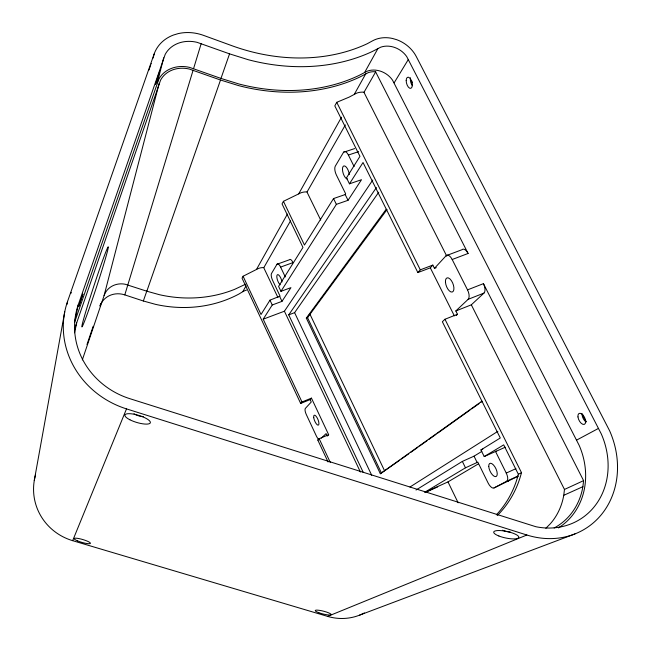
<?xml version="1.0" encoding="UTF-8"?>
<svg xmlns="http://www.w3.org/2000/svg" width="651" height="651" viewBox="0 0 651 651"><rect width="100%" height="100%" fill="white"/><g stroke="black" fill="none" stroke-linecap="round" stroke-linejoin="round"><path stroke-width="0.98" d="M554.139 527.985A69.039 60.852 56.8 0 0 582.889 486.679L583.589 480.641L483.433 283.649L467.524 289.874A7.674 3.654 68.6 0 1 468.126 299.338L455.822 310.966L457.482 314.278L456.148 315.523M545.855 528.27L550.274 523.835A66.801 59.274 57.3 0 0 563.758 495.305L564.474 489.446L471.324 304.823L483.962 293.096A7.633 3.727 68.6 0 0 483.433 283.649M34.275 480.503L64.742 311.813M67.037 304.351L67.59 301.356L154.116 54.057A40.834 34.69 23.1 0 1 173.426 35.048L178.146 33.624A40.834 34.69 23.1 0 1 203.576 35.39L231.902 45.7A170.285 135.847 26.2 0 0 367.27 43.707L372.673 40.769A30.597 25.381 33 0 1 392.626 38.499L396.817 39.735A30.597 25.381 33 0 1 416.306 56.604L609.629 430.799A84.337 73.775 56.4 0 1 602.02 513.834A84.337 73.775 56.4 0 1 526.862 535.008L327.632 616.399L72.66 540.672A55.384 53.911 -2.4 0 1 35.528 474.945M78.242 304.823A76.956 71.651 20.2 0 0 129.769 398.656L535.887 526.724A73.775 64.53 56.3 0 0 596.593 503.654A73.775 64.53 56.3 0 0 601.255 433.867L406.712 56.58A20.938 17.365 33 0 0 380.745 47.173L372.51 51.396A179.896 143.537 26.2 0 1 248.072 59.664L229.551 53.854L197.082 42.331A30.605 25.999 23.1 0 0 165.175 54.424L78.242 304.823L74.621 322.237L158.763 79.324A29.515 25.299 22.7 0 1 189.62 67.403L220.974 78.429L238.876 83.971A173.85 140.282 26 0 0 359.376 75.264L367.376 71.105A20.23 16.95 32.9 0 1 392.512 80.122L579.187 445.414A71.073 62.651 56.8 0 1 558.395 527.904M74.564 332.791L76.672 322.896L160.545 80.195A27.537 23.607 22.7 0 1 189.335 69.055L220.518 80.024L238.567 85.606A175.713 141.788 26 0 0 360.385 76.761L368.238 72.66A18.358 15.388 32.9 0 1 375.57 71.765L468.093 253.467L452.185 259.505A7.633 3.613 69.5 0 0 446.114 255.705L434.453 268.35L432.825 265.095L420.31 269.839L417.861 272.566L363.03 162.522L349.457 183.826L346.503 177.845L359.954 156.346L334.817 105.893L336.738 102.321L349.115 97.137L356.772 93.101A17.813 15.054 32.8 0 1 363.901 92.19L446.749 256.128M153.156 58.012L154.116 54.057M100.702 303.374L100.002 306.108L101.003 303.716M157.33 82.62L163.702 57.809M82.319 359.922L104.079 295.619L159.178 83.344M101.377 303.016A19.725 18.252 16.5 0 1 122.103 294.179L124.789 294.887L193.119 70.178M193.583 68.583L201.192 43.568M86.982 344.542L93.166 326.289M124.789 294.887L143.342 300.99L146.849 290.948M220.974 78.429L229.551 53.854M104.079 295.619L105.063 293.292A18.846 17.382 17 0 1 125.204 284.243L146.825 291.209L220.518 80.024M308.826 315.182L307.508 317.639L306.312 318.095L380.347 473.741L399.722 460.241M72.66 540.672L126.506 408.893A87.958 81.904 20.2 0 1 67.59 301.356M277.944 297.515L263.712 267.61A13.093 11.881 31.2 0 0 258.325 268.529L243.092 276.244L242.05 278.164L300.672 403.441L310.12 399.6L311.455 398.135L328.665 434.73L327.25 436.048L326.102 433.607L321.285 438.156M320.723 220.079L306.93 191.939A15.128 13.321 32.1 0 0 300.778 192.875L283.429 201.322L282.046 203.893L302.975 247.421L278.595 286.391L280.939 291.339L290.948 287.644L281.989 301.356L272.248 304.977L263.199 319.177L301.974 401.984L300.672 403.441M143.342 300.99L155.508 304.351A118.384 105.372 22.4 0 0 239.007 293.992L242.815 291.664L246.086 285.789M364.731 72.302L378.019 48.386M256.486 269.457L287.416 214.065M298.687 193.884L341.523 117.188M354.356 94.208L365.764 73.783M263.826 267.626L290.484 220.966M307.06 191.955L345.364 124.911M364.047 92.214L375.725 71.781M277 264.241A5.647 1.961 70.2 0 1 280.605 267.081L293.015 262.605A5.623 2.01 70.2 0 0 289.361 259.798L277 264.241L271.5 273.501A5.542 1.888 70 0 0 272.59 280.337L280.028 296.075L269.978 300.168L261.01 314.506L243.092 276.244M354.673 148.574L343.549 152.261L335.289 166.151A6.819 2.799 72.1 0 0 336.355 174.94L345.665 193.827L345.201 194.543L333.532 198.571L304.465 245.036L283.429 201.322M394.132 82.84L408.397 59.379M280.939 291.339L336.372 204.357L348.041 200.305L361.508 179.7L349.457 183.826M263.199 319.177L284.422 311.211L372.763 180.05M363.291 472.512L288.727 314.864L376.433 187.553M288.727 314.864L294.602 312.651L378.727 192.24M306.312 318.095L386.214 209.24M387.06 209.549L307.508 317.639L381.543 473.22M417.861 272.566L430.319 267.846L432.825 265.095M328.063 461.974L317.794 440.027L319.177 438.717L328.665 434.73M457.482 314.278L444.967 319.259L442.355 321.732L500.277 437.985L480.934 449.931L484.214 456.563L496.282 451.143L495.574 451.558L506.25 473.082A7.381 3.255 64.1 0 1 506.657 481.268L493.979 487.949A7.202 3.1 64.3 0 1 488.079 482.961L477.834 462.145L465.481 467.809L424.607 492.343M380.347 473.741L481.74 401.301M401.374 459.061L408.812 453.755M410.464 452.575L417.901 447.27M419.553 446.09L426.991 440.784M428.651 439.604L436.089 434.298M437.741 433.118L469.965 410.114M471.617 408.934L479.055 403.628M480.715 402.448L482.367 401.268M409.959 487.021L497.877 431.32M416.03 490.016L462.348 461.413L474.034 456.172L481.797 451.412M484.214 456.563L503.703 444.861L518.359 474.27A107.171 97.276 52.4 0 1 496.355 514.835M425.534 492.058L447.994 481.895L478.42 463.862M576.583 440.117L598.538 428.382M518.359 474.27L521.475 472.618L444.967 319.259M493.979 487.949L518.058 476.231M242.815 291.664L244.695 290.712A13.736 12.572 30.8 0 1 246.501 290.11M245.679 284.178L234.702 289.313A122.437 108.473 22.6 0 1 159.373 294.691L146.825 291.209M506.657 481.268L518.017 476.027M564.474 489.446L583.589 480.641M506.25 473.082L515.909 468.655M426.966 491.725L437.708 486.858M563.758 495.305L582.889 486.679M495.574 451.558L505.233 447.221M480.934 449.931L482.79 449.1M317.794 440.027L319.511 439.303M301.974 401.984L311.455 398.135M455.822 310.966L471.324 304.823M468.126 299.338L483.962 293.096M434.453 268.35L436.276 267.659M446.114 255.705L461.95 249.732A7.592 3.694 69.6 0 1 468.093 253.467M359.515 615.162L574.963 533.918M343.549 152.261A6.982 2.929 72.4 0 1 348.391 155.044L358.644 151.634M126.506 408.893L526.862 535.008M452.185 259.505L467.524 289.874M430.319 267.846L454.357 315.865M336.738 102.321L420.31 269.839M348.391 155.044L354.103 166.55M345.201 194.543L348.041 200.305M474.034 456.172L477.175 462.544M333.532 198.571L336.372 204.357M462.348 461.413L465.481 467.809M447.994 481.895L458.158 502.808M309.64 313.554L384.521 470.681M280.605 267.081L285.293 276.952M294.602 312.651L371.713 475.287M279.727 296.555L281.989 301.356M284.422 311.211L360.418 472.056M269.978 300.168L272.248 304.977M310.12 399.6L311.259 402.017L305.368 408.405A5.306 1.741 67.7 0 0 306.304 414.532L316.329 435.95A5.33 1.75 67.3 0 0 319.226 439.58M319.177 438.717L330.342 462.56M148.989 70.015A12.206 0.545 -72.3 0 1 149.364 68.949M149.714 67.948A12.206 0.545 -72.3 0 1 150.047 67.029M150.357 66.199A12.206 0.545 -72.3 0 1 150.633 65.466M151.284 63.961A12.206 0.545 -72.3 0 1 151.423 63.7M70.813 293.56A12.963 0.651 -71.8 0 1 71.236 292.332M364.365 612.933A53.797 50.583 65.7 0 1 327.632 616.399M586.144 422.027A6.054 3.133 63.6 0 1 582.084 413.564M586.25 421.498A12.092 6.29 63.6 0 1 582.865 414.907M412.417 85.688A5.761 2.767 74.6 0 1 410.488 77.803M412.205 82.783A11.515 5.566 74.7 0 1 411.587 80.48M510.327 532.046A6.404 1.676 12 0 1 502.548 530.199M143.342 416.697A6.624 1.855 16.9 0 1 133.984 413.759M280.207 284.796A5.599 1.929 70 0 1 276.927 277.863A5.599 1.929 70 0 1 278.701 275.031A5.599 1.929 70 0 1 281.981 281.973M347.496 179.131A6.901 2.881 72.1 0 1 342.719 171.579A6.901 2.881 72.1 0 1 344.908 166.054A6.901 2.881 72.1 0 1 349.31 174.558M508.545 481.227A7.169 3.174 64.1 0 1 508.154 481.366M74.735 329.74A71.903 67.313 19.3 0 1 76.672 322.896M521.475 472.618A107.806 97.74 52.3 0 1 497.405 515.454M155.581 84.248L159.308 72.814L155.581 84.248M78.795 306.23L82.848 294.154L78.795 306.23M498.894 536.001A12.833 3.312 12 0 0 518.766 537.547A12.833 3.312 12 0 0 501.124 530.622A12.833 3.312 12 0 0 498.894 536.001M129.899 419.773A13.272 3.67 16.9 0 0 150.291 422.906A13.272 3.67 16.9 0 0 132.763 414.003A13.272 3.67 16.9 0 0 129.899 419.773M77.632 540.916A8.487 1.497 16.3 0 0 90.408 543.373A8.487 1.497 16.3 0 0 78.795 538.556A8.487 1.497 16.3 0 0 77.632 540.916M318.778 612.697A8.194 1.416 14.3 0 0 331.115 614.625A8.194 1.416 14.3 0 0 319.657 610.386A8.194 1.416 14.3 0 0 318.778 612.697M488.755 466.417A7.275 3.174 64.4 0 0 495.37 476.646A7.275 3.174 64.4 0 0 494.858 466.791A7.275 3.174 64.4 0 0 488.755 466.417M445.455 282.135A7.535 3.515 69 0 0 452.193 292.039A7.535 3.515 69 0 0 451.412 280.671A7.535 3.515 69 0 0 445.455 282.135M313.741 417.698A5.379 1.79 67.5 0 0 318.136 425.184A5.379 1.79 67.5 0 0 317.029 417.608A5.379 1.79 67.5 0 0 313.741 417.698M88.569 310.372A42.25 1.416 -71.8 0 0 108.31 246.867A42.25 1.416 -71.8 0 0 88.365 303.179A42.25 1.416 -71.8 0 0 88.569 310.372M406.191 80.553A5.769 2.759 74.6 0 0 410.757 88.341A5.769 2.759 74.6 0 0 410.822 79.406A5.769 2.759 74.6 0 0 406.191 80.553M577.958 416.917A6.062 3.117 63.7 0 0 584.24 424.403A6.062 3.117 63.7 0 0 583.158 415.297A6.062 3.117 63.7 0 0 577.958 416.917"/></g></svg>
